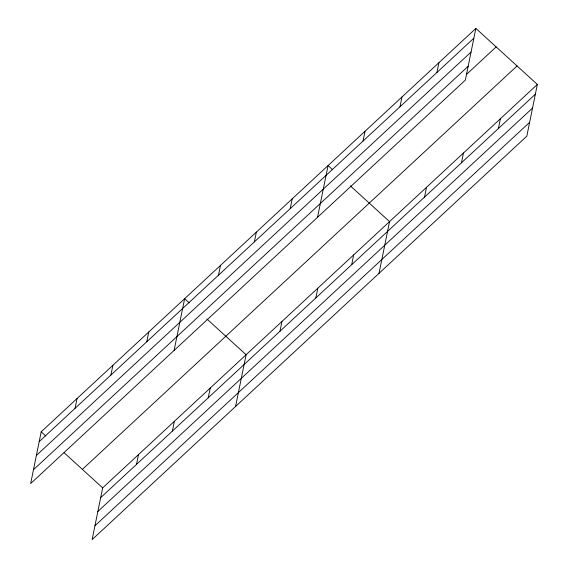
<?xml version="1.0" encoding="UTF-8"?>
<svg xmlns="http://www.w3.org/2000/svg" width="568" height="568" viewBox="0 0 568 568"><rect width="100%" height="100%" fill="white"/><g stroke="black" fill="none" stroke-linecap="round" stroke-linejoin="round"><path stroke-width="0.85" d="M475.863 28.4L41.187 431.822L30.658 483.56L465.334 80.131L475.863 28.4L537.342 84.44L526.813 136.178L92.137 539.6L102.666 487.869L537.342 84.44M75.054 408.321L77.049 398.544M110.916 375.036L112.904 365.26M146.778 341.759L148.766 331.975M136.533 464.361L138.521 454.585M174.106 350.428L184.628 298.697L189.208 302.872M172.395 431.084L174.383 421.3M218.502 275.189L220.49 265.412M208.257 397.799L210.245 388.015M254.357 241.911L256.353 232.127M235.578 406.468L246.107 354.737L206.873 318.975M290.22 208.626L292.215 198.85M279.974 331.229L281.969 321.452M317.547 217.296L328.07 165.565L332.656 169.74M315.836 297.951L317.831 288.168M363.03 141.056L365.018 131.272M351.699 264.667L353.686 254.89M399.978 106.763L401.966 96.979M379.026 273.343L389.549 221.605L350.321 185.843M436.927 72.47L438.915 62.693M424.509 197.096L426.497 187.312M461.457 162.803L463.445 153.026M498.406 128.51L500.394 118.733M39.199 441.606L473.875 38.177M36.38 455.451L471.057 52.022M33.476 469.715L468.153 66.286M466.335 74.564L496.148 46.895M82.374 469.374L517.05 65.945M100.671 497.646L535.347 94.224M97.859 511.491L532.535 108.069M94.955 525.755L529.632 122.333M41.187 431.822L45.767 436.004M64.085 452.703L102.666 487.869"/></g></svg>
